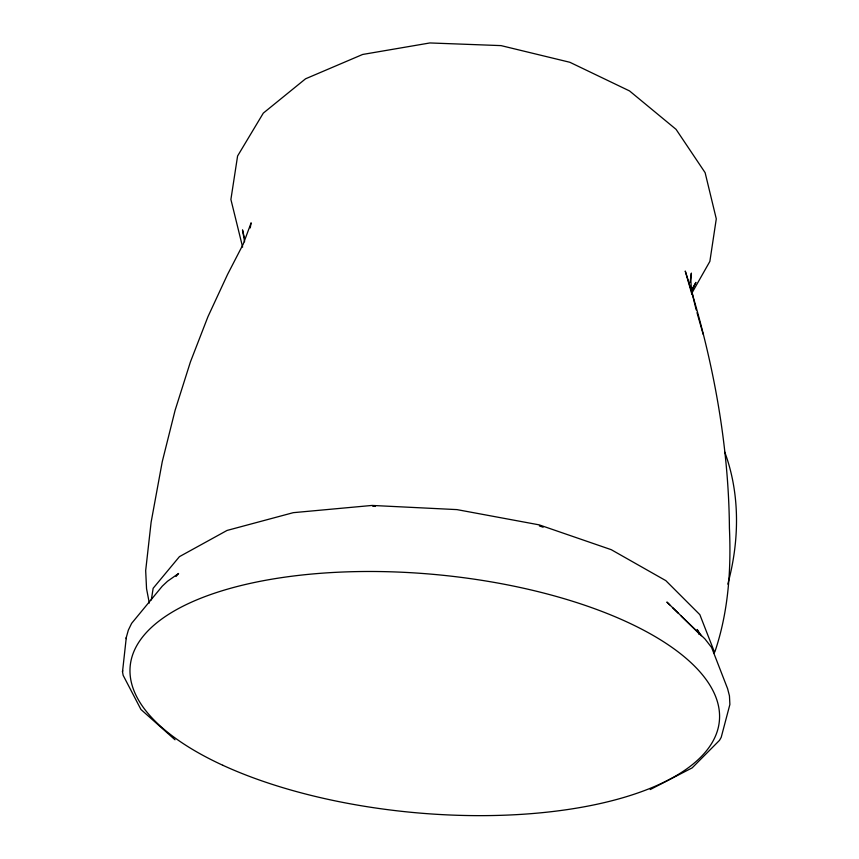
<?xml version="1.0" encoding="UTF-8"?>
<svg xmlns="http://www.w3.org/2000/svg" width="859" height="859" viewBox="0 0 859 859"><rect width="100%" height="100%" fill="white"/><g stroke="black" fill="none" stroke-linecap="round" stroke-linejoin="round"><path stroke-width="1.29" d="M175.021 739.792L140.951 709.491L123.148 675.324L122.515 671.77L126.305 637.399L128.335 630.13L131.62 623.366L162.276 586.171L167.537 581.232L178.575 573.479L176.031 576.475M126.166 638.666L126.305 637.399M122.515 671.77L122.654 670.546M151.313 599.926L153.149 588.286L179.424 556.653L227.044 530.443L293.263 512.673L372.087 505.436L456.956 509.612L539.162 524.86L611.254 549.685L665.822 580.63L699.849 614.668L713.936 650.768L713.947 653.13M690.121 282.3L691.388 273.087C689.562 285.478 693.31 297.933 696.198 309.916M250.237 227.946L251.139 222.814L243.215 244.139L227.549 274.461L207.953 316.692L190.408 361.95L175.107 410.28L162.265 461.648L151.12 522.197L145.676 570.591L146.545 588.694L149.305 603.061M714.828 651.97C728.368 612.005 731.267 569.957 729.42 528.092C728.711 440.656 711.843 354.144 685.246 271.047L692.01 294.669M727.798 584.131C739.47 541.202 740.308 494.247 724.781 452.167M691.882 290.804L695.908 282.407L691.935 289.343M691.742 293.338L709.867 261.404L716.288 218.862L705.121 172.67L676.054 129.344L629.54 90.936L569.85 62.277L501.033 45.613L429.908 42.95L362.648 54.461L305.557 78.803L263.305 113.12L237.589 156.005L230.899 199.46L242.625 247.124M650.231 789.55L692.171 767.871L719.509 740.34L721.216 737.312L729.882 704.477L729.452 695.897L727.627 688.757L711.596 647.45L704.981 638.978L666.863 602.052L669.741 604.854M372.785 506.262L375.458 506.402M539.355 525.912L543.146 527.211M672.608 607.667L678.342 613.283M681.219 616.096L701.309 635.767L697.186 629.486L699.086 634.425M697.014 312.697L703.188 334.344M244.3 237.599L242.506 229.879L244.59 241.798M222.814 765.272A295.872 119.498 5.3 0 0 711.81 743.175A295.872 119.498 5.3 0 0 339.917 572.137A295.872 119.498 5.3 0 0 222.814 765.272"/></g></svg>
